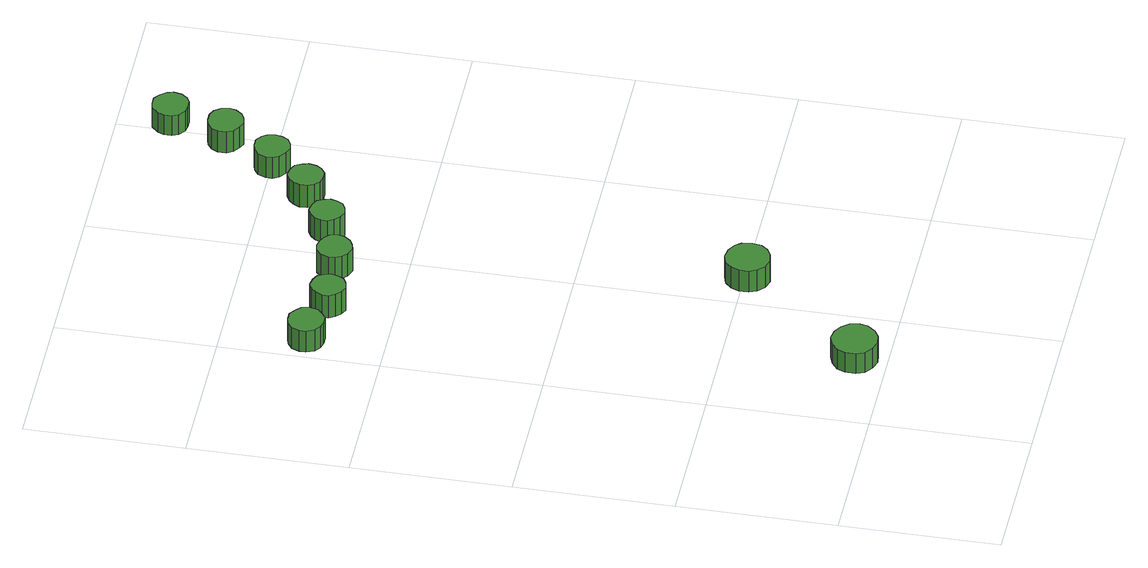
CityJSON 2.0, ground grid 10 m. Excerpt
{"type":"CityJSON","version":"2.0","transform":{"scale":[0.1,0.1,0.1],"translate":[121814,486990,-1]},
"CityObjects":{
"tree1":{"type":"SolitaryVegetationObject","attributes":{"function":"something"},"geometry":[{"type":"MultiSurface","lod":"1","boundaries":[[[0,1,2,3,4,5,6,7,8,9,10,11,12,13,14]],[[15,16,17,18,19,20,21,22,23,24,25,26,27,28,29]],[[0,29,28,1]],[[1,28,27,2]],[[2,27,26,3]],[[3,26,25,4]],[[4,25,24,5]],[[5,24,23,6]],[[6,23,22,7]],[[7,22,21,8]],[[8,21,20,9]],[[9,20,19,10]],[[10,19,18,11]],[[11,18,17,12]],[[12,17,16,13]],[[13,16,15,14]],[[14,15,29,0]]]}]},
"tree2":{"type":"SolitaryVegetationObject","attributes":{"function":"something"},"geometry":[{"type":"MultiSurface","lod":"1","boundaries":[[[30,31,32,33,34,35,36,37,38,39,40,41,42,43,44]],[[45,46,47,48,49,50,51,52,53,54,55,56,57,58,59]],[[30,59,58,31]],[[31,58,57,32]],[[32,57,56,33]],[[33,56,55,34]],[[34,55,54,35]],[[35,54,53,36]],[[36,53,52,37]],[[37,52,51,38]],[[38,51,50,39]],[[39,50,49,40]],[[40,49,48,41]],[[41,48,47,42]],[[42,47,46,43]],[[43,46,45,44]],[[44,45,59,30]]]}]},
"tree3":{"type":"SolitaryVegetationObject","attributes":{"function":"something"},"geometry":[{"type":"MultiSurface","lod":"1","boundaries":[[[60,61,62,63,64,65,66,67,68,69,70,71,72,73,74]],[[75,76,77,78,79,80,81,82,83,84,85,86,87,88,89]],[[60,89,88,61]],[[61,88,87,62]],[[62,87,86,63]],[[63,86,85,64]],[[64,85,84,65]],[[65,84,83,66]],[[66,83,82,67]],[[67,82,81,68]],[[68,81,80,69]],[[69,80,79,70]],[[70,79,78,71]],[[71,78,77,72]],[[72,77,76,73]],[[73,76,75,74]],[[74,75,89,60]]]}]},
"tree4":{"type":"SolitaryVegetationObject","attributes":{"function":"something"},"geometry":[{"type":"MultiSurface","lod":"1","boundaries":[[[90,91,92,93,94,95,96,97,98,99,100,101,102,103,104]],[[105,106,107,108,109,110,111,112,113,114,115,116,117,118,119]],[[90,119,118,91]],[[91,118,117,92]],[[92,117,116,93]],[[93,116,115,94]],[[94,115,114,95]],[[95,114,113,96]],[[96,113,112,97]],[[97,112,111,98]],[[98,111,110,99]],[[99,110,109,100]],[[100,109,108,101]],[[101,108,107,102]],[[102,107,106,103]],[[103,106,105,104]],[[104,105,119,90]]]}]},
"tree5":{"type":"SolitaryVegetationObject","attributes":{"function":"something"}},
"tree6":{"type":"SolitaryVegetationObject","attributes":{"function":"something"},"geometry":[{"type":"MultiSurface","lod":"1","boundaries":[[[120,121,122,123,124,125,126,127,128,129,130,131,132,133,134]],[[135,136,137,138,139,140,141,142,143,144,145,146,147,148,149]],[[120,149,148,121]],[[121,148,147,122]],[[122,147,146,123]],[[123,146,145,124]],[[124,145,144,125]],[[125,144,143,126]],[[126,143,142,127]],[[127,142,141,128]],[[128,141,140,129]],[[129,140,139,130]],[[130,139,138,131]],[[131,138,137,132]],[[132,137,136,133]],[[133,136,135,134]],[[134,135,149,120]]]}]},
"tree7":{"type":"SolitaryVegetationObject","attributes":{"function":"something"},"geometry":[{"type":"MultiSurface","lod":"1","boundaries":[[[150,151,152,153,154,155,156,157,158,159,160,161,162,163,164]],[[165,166,167,168,169,170,171,172,173,174,175,176,177,178,179]],[[150,179,178,151]],[[151,178,177,152]],[[152,177,176,153]],[[153,176,175,154]],[[154,175,174,155]],[[155,174,173,156]],[[156,173,172,157]],[[157,172,171,158]],[[158,171,170,159]],[[159,170,169,160]],[[160,169,168,161]],[[161,168,167,162]],[[162,167,166,163]],[[163,166,165,164]],[[164,165,179,150]]]}]},
"tree8":{"type":"SolitaryVegetationObject","attributes":{"function":"something"},"geometry":[{"type":"MultiSurface","lod":"1","boundaries":[[[180,181,182,183,184,185,186,187,188,189,190,191,192,193,194]],[[195,196,197,198,199,200,201,202,203,204,205,206,207,208,209]],[[180,209,208,181]],[[181,208,207,182]],[[182,207,206,183]],[[183,206,205,184]],[[184,205,204,185]],[[185,204,203,186]],[[186,203,202,187]],[[187,202,201,188]],[[188,201,200,189]],[[189,200,199,190]],[[190,199,198,191]],[[191,198,197,192]],[[192,197,196,193]],[[193,196,195,194]],[[194,195,209,180]]]}]},
"tree9":{"type":"SolitaryVegetationObject","attributes":{"function":"something"},"geometry":[{"type":"MultiSurface","lod":"1","boundaries":[[[210,211,212,213,214,215,216,217,218,219,220,221,222,223,224]],[[225,226,227,228,229,230,231,232,233,234,235,236,237,238,239]],[[210,239,238,211]],[[211,238,237,212]],[[212,237,236,213]],[[213,236,235,214]],[[214,235,234,215]],[[215,234,233,216]],[[216,233,232,217]],[[217,232,231,218]],[[218,231,230,219]],[[219,230,229,220]],[[220,229,228,221]],[[221,228,227,222]],[[222,227,226,223]],[[223,226,225,224]],[[224,225,239,210]]]}]},
"tree10":{"type":"SolitaryVegetationObject","attributes":{"function":"something"},"geometry":[{"type":"MultiSurface","lod":"1","boundaries":[[[240,241,242,243,244,245,246,247,248,249,250,251,252,253,254]],[[255,256,257,258,259,260,261,262,263,264,265,266,267,268,269]],[[240,269,268,241]],[[241,268,267,242]],[[242,267,266,243]],[[243,266,265,244]],[[244,265,264,245]],[[245,264,263,246]],[[246,263,262,247]],[[247,262,261,248]],[[248,261,260,249]],[[249,260,259,250]],[[250,259,258,251]],[[251,258,257,252]],[[252,257,256,253]],[[253,256,255,254]],[[254,255,269,240]]]}]},
"tree11":{"type":"SolitaryVegetationObject","attributes":{"function":"something"},"geometry":[{"type":"MultiSurface","lod":"1","boundaries":[[[270,271,272,273,274,275,276,277,278,279,280,281,282,283,284]],[[285,286,287,288,289,290,291,292,293,294,295,296,297,298,299]],[[270,299,298,271]],[[271,298,297,272]],[[272,297,296,273]],[[273,296,295,274]],[[274,295,294,275]],[[275,294,293,276]],[[276,293,292,277]],[[277,292,291,278]],[[278,291,290,279]],[[279,290,289,280]],[[280,289,288,281]],[[281,288,287,282]],[[282,287,286,283]],[[283,286,285,284]],[[284,285,299,270]]]}]}
},
"vertices":[
[76,20,22],[75,26,22],[71,31,22],[66,34,22],[60,35,22],[54,33,22],[49,29,22],[47,24,22],[47,17,22],[49,12,22],[54,8,22],[60,6,22],[66,7,22],[71,10,22],[75,15,22],[75,15,7],[71,10,7],[66,7,7],[60,6,7],[54,8,7],[49,12,7],[47,17,7],[47,24,7],[49,29,7],[54,33,7],[60,35,7],[66,34,7],[71,31,7],[75,26,7],[76,20,7],
[26,348,25],[25,353,25],[22,356,25],[18,359,25],[13,359,25],[9,358,25],[5,355,25],[3,350,25],[3,346,25],[5,341,25],[9,338,25],[13,337,25],[18,337,25],[22,340,25],[25,343,25],[25,343,9],[22,340,9],[18,337,9],[13,337,9],[9,338,9],[5,341,9],[3,346,9],[3,350,9],[5,355,9],[9,358,9],[13,359,9],[18,359,9],[22,356,9],[25,353,9],[26,348,9],
[59,341,26],[58,345,26],[56,349,26],[52,351,26],[47,352,26],[43,350,26],[40,347,26],[38,343,26],[38,339,26],[40,335,26],[43,332,26],[47,330,26],[52,331,26],[56,333,26],[58,337,26],[58,337,9],[56,333,9],[52,331,9],[47,330,9],[43,332,9],[40,335,9],[38,339,9],[38,343,9],[40,347,9],[43,350,9],[47,352,9],[52,351,9],[56,349,9],[58,345,9],[59,341,9],
[138,98,24],[137,104,24],[134,108,24],[129,111,24],[123,112,24],[117,110,24],[113,106,24],[111,101,24],[111,95,24],[113,90,24],[117,86,24],[123,84,24],[129,85,24],[134,88,24],[137,92,24],[137,92,8],[134,88,8],[129,85,8],[123,84,8],[117,86,8],[113,90,8],[111,95,8],[111,101,8],[113,106,8],[117,110,8],[123,112,8],[129,111,8],[134,108,8],[137,104,8],[138,98,8],
[97,344,26],[96,349,26],[93,352,26],[89,354,26],[85,355,26],[80,354,26],[77,351,26],[75,346,26],[75,342,26],[77,338,26],[80,335,26],[85,333,26],[89,334,26],[93,336,26],[96,340,26],[96,340,9],[93,336,9],[89,334,9],[85,333,9],[80,335,9],[77,338,9],[75,342,9],[75,346,9],[77,351,9],[80,354,9],[85,355,9],[89,354,9],[93,352,9],[96,349,9],[97,344,9],
[130,355,26],[129,359,26],[127,363,26],[123,365,26],[118,366,26],[114,364,26],[111,361,26],[109,357,26],[109,353,26],[111,349,26],[114,346,26],[118,344,26],[123,345,26],[127,347,26],[129,351,26],[129,351,9],[127,347,9],[123,345,9],[118,344,9],[114,346,9],[111,349,9],[109,353,9],[109,357,9],[111,361,9],[114,364,9],[118,366,9],[123,365,9],[127,363,9],[129,359,9],[130,355,9],
[160,374,27],[159,378,27],[157,382,27],[153,384,27],[148,385,27],[144,383,27],[141,380,27],[139,376,27],[139,371,27],[141,367,27],[144,364,27],[148,363,27],[153,363,27],[157,366,27],[159,369,27],[159,369,10],[157,366,10],[153,363,10],[148,363,10],[144,364,10],[141,367,10],[139,371,10],[139,376,10],[141,380,10],[144,383,10],[148,385,10],[153,384,10],[157,382,10],[159,378,10],[160,374,10],
[185,399,26],[184,404,26],[182,407,26],[178,410,26],[173,410,26],[169,409,26],[165,406,26],[163,401,26],[163,397,26],[165,393,26],[169,390,26],[173,388,26],[178,389,26],[182,391,26],[184,395,26],[184,395,10],[182,391,10],[178,389,10],[173,388,10],[169,390,10],[165,393,10],[163,397,10],[163,401,10],[165,406,10],[169,409,10],[173,410,10],[178,410,10],[182,407,10],[184,404,10],[185,399,10],
[205,431,26],[204,436,26],[201,440,26],[197,442,26],[192,442,26],[188,441,26],[184,438,26],[182,434,26],[182,429,26],[184,425,26],[188,422,26],[192,420,26],[197,421,26],[201,423,26],[204,427,26],[204,427,10],[201,423,10],[197,421,10],[192,420,10],[188,422,10],[184,425,10],[182,429,10],[182,434,10],[184,438,10],[188,441,10],[192,442,10],[197,442,10],[201,440,10],[204,436,10],[205,431,10],
[214,467,26],[213,471,26],[210,475,26],[206,478,26],[201,478,26],[197,477,26],[193,473,26],[191,469,26],[191,464,26],[193,460,26],[197,457,26],[201,456,26],[206,456,26],[210,458,26],[213,462,26],[213,462,11],[210,458,11],[206,456,11],[201,456,11],[197,457,11],[193,460,11],[191,464,11],[191,469,11],[193,473,11],[197,477,11],[201,478,11],[206,478,11],[210,475,11],[213,471,11],[214,467,11]
]}
